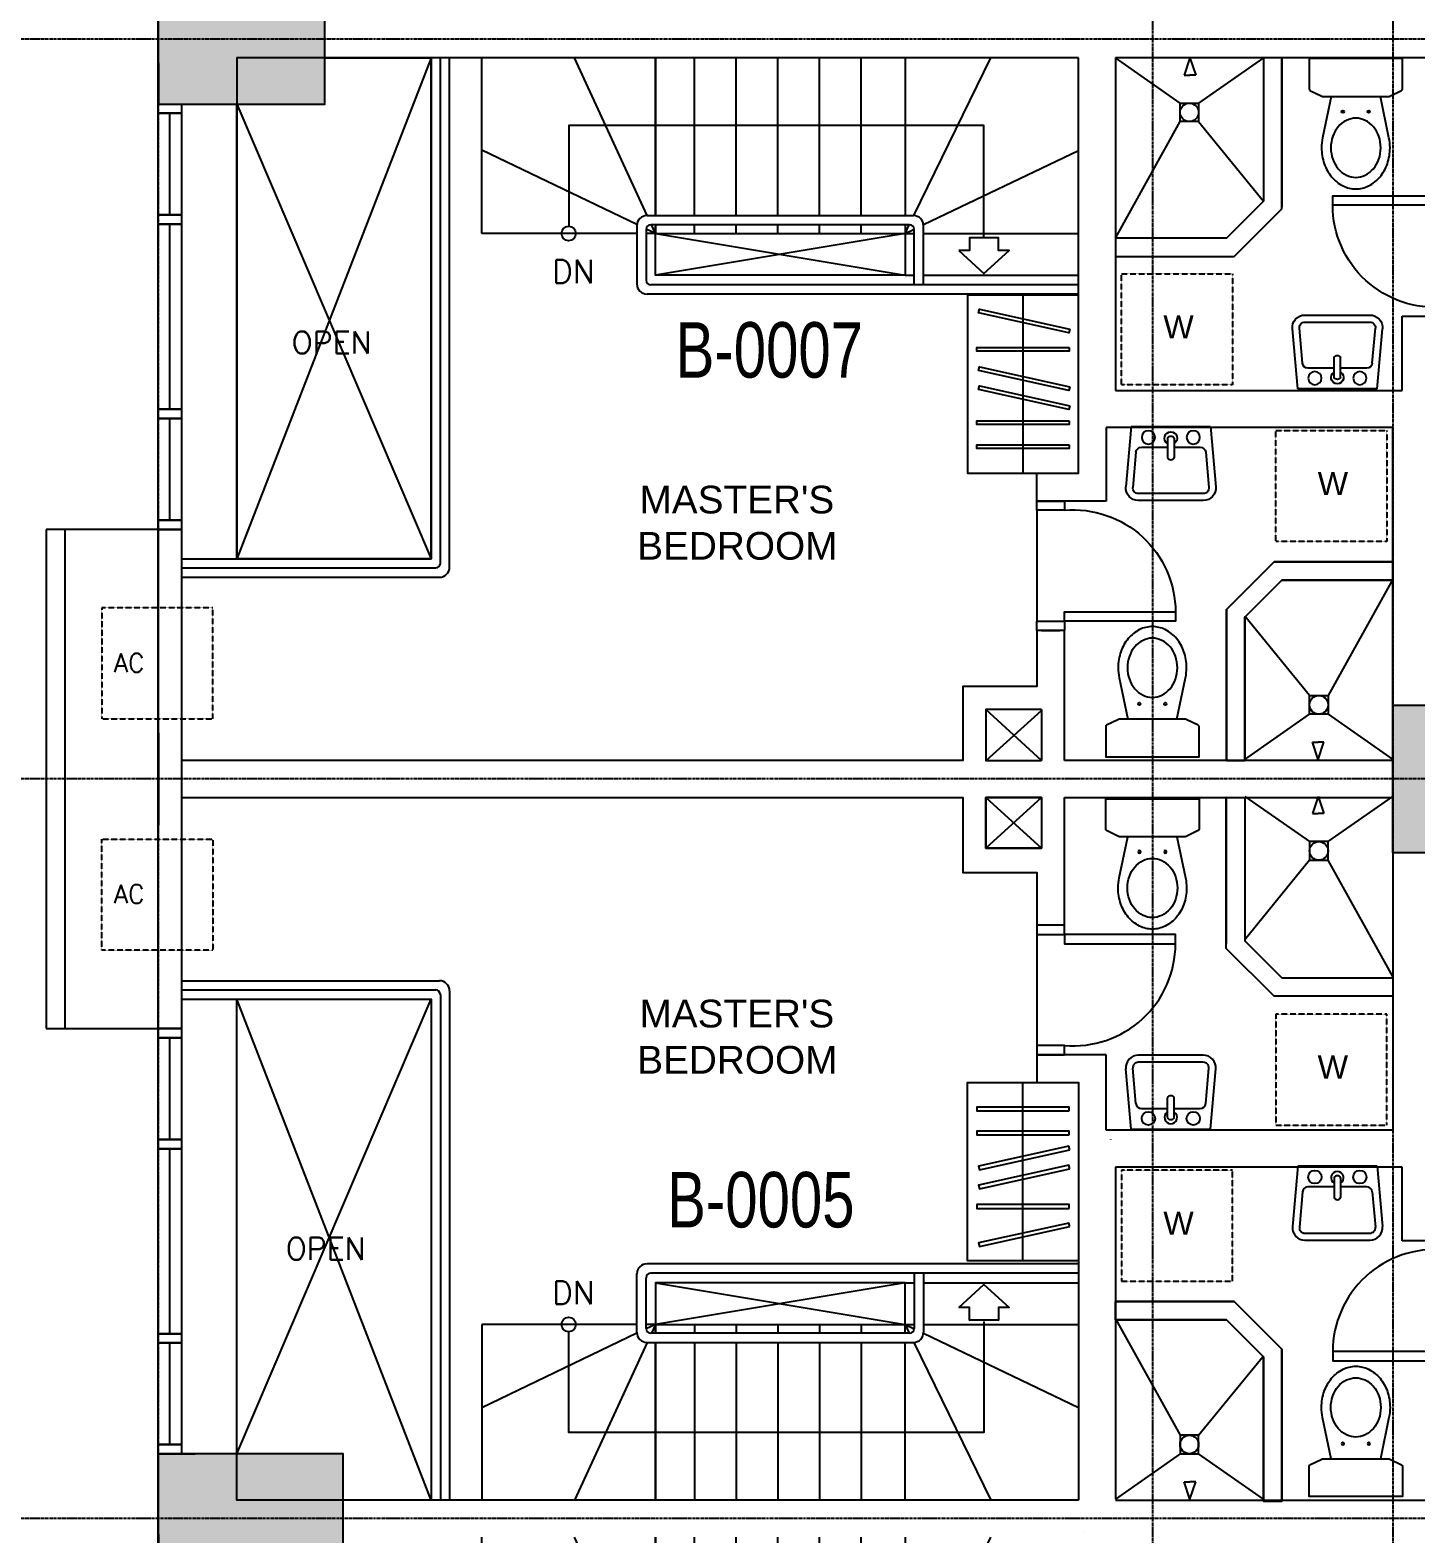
# Model space of a CAD drawing. Header units: inches. Extents: x -189245 to 740841, y -215444 to 469401.
# Drawn here: x -44410 to -36917, y -107064 to -98931 of the extents above; entities that cross this region are included whole.
import ezdxf

# ---------------------------------------------------------------- set-up
doc = ezdxf.new("R2010")
doc.units = ezdxf.units.IN
doc.header["$LTSCALE"] = 10
doc.header["$MEASUREMENT"] = 0
for name, pattern in [('GRID NORMAL$0$GRID BASEMENT$0$GRID GROUND$0$GRID$0$$0$PHANTOM', [2.5, 1.25, -0.25, 0.25, -0.25, 0.25, -0.25]), ('HIDDEN', [0.375, 0.25, -0.125]), ('HIDDEN2', [0.1875, 0.125, -0.0625])]:
    doc.linetypes.add(name, pattern=pattern)
for name, color, linetype in [('A-CMU PLASTER', 8, 'Continuous'), ('A-CMU WALL', 4, 'Continuous'), ('A-DOOR', 1, 'Continuous'), ('A-EQUIPMENT', 2, 'Continuous'), ('A-EQUIPTMENT', 1, 'Continuous'), ('A-FIXTURES', 2, 'Continuous'), ('A-GRID', 8, 'Continuous'), ('A-HATCH-RC', 252, 'Continuous'), ('A-RAILING', 2, 'Continuous'), ('A-STAIR', 1, 'Continuous'), ('A-TEXT', 3, 'Continuous'), ('A-UNIT NUMBER', 2, 'Continuous'), ('A-WINDOW', 2, 'Continuous'), ('CABINET', 1, 'Continuous'), ('COLUMN', 6, 'Continuous'), ('crom-type F Wall', 7, 'Continuous'), ('TEXT', 3, 'Continuous'), ('TSG- DIM BODY PLANS', 1, 'Continuous'), ('TSG- plaster', 4, 'Continuous'), ('TSG- ZOCALLO', 86, 'HIDDEN2'), ('TSG-DIM_WINDWS', 1, 'Continuous')]:
    doc.layers.add(name, color=color, linetype=linetype)
doc.layers.add('DEFPOINT', color=7, linetype='Continuous', plot=False)
doc.styles.add('ARIAL', font='ARIAL.TTF', dxfattribs={"width": 0.75})
doc.styles.add('PRSP_Simplex', font='simplex.shx')

# ---------------------------------------------------------------- blocks, each defined once
blk = doc.blocks.new('door600')
at = {"color": 2}
for points in [[(50, 150), (100, 150), (100, 750), (50, 750)], [(50, 150), (0, 150), (0, 0), (50, 0)], [(700, 150), (650, 150), (650, 0), (700, 0)]]:
    blk.add_lwpolyline(points, close=True, dxfattribs=at)
at = {"color": 1}
blk.add_arc((100, 197.9), 552.1, 355.02089, 90, dxfattribs=at)
blk = doc.blocks.new('A$C0F7673EA')
at = {"layer": 'A-RAILING'}
for p, q in [((-2387.5, 908), (-2387.5, 1223)), ((0, 1278), (-2332.5, 1278)), ((0, 1228), (-2312.5, 1228)), ((-887.4, 1228), (-887.4, 928)), ((-837.4, 1228), (-837.4, 908)), ((-2337.5, 928), (-2337.5, 1203)), ((-912.4, 903), (-2312.5, 903)), ((-2332.5, 853), (-892.4, 853)), ((-2332.5, -1053), (-892.4, -1053)), ((-2387.5, -1108), (-2387.5, -1423)), ((-2337.5, -1128), (-2337.5, -1403)), ((-912.4, -1103), (-2312.5, -1103)), ((-887.4, -1428), (-887.4, -1128)), ((-837.4, -1428), (-837.4, -1108)), ((0, -1428), (-2312.5, -1428)), ((0, -1478), (-2332.5, -1478))]:
    blk.add_line(p, q, dxfattribs=at)
for centre, radius, start, end in [((-2332.5, 1223), 55, 90, 180), ((-2312.5, 1203), 25, 90, 180), ((-2332.5, 908), 55, 180, 270), ((-2312.5, 928), 25, 180, 270), ((-912.4, 928), 25, 270, 0), ((-892.4, 908), 55, 270, 0), ((-2332.5, -1108), 55, 90, 180), ((-892.4, -1108), 55, 0, 90), ((-2312.5, -1128), 25, 90, 180), ((-912.4, -1128), 25, 0, 90), ((-2332.5, -1423), 55, 180, 270), ((-2312.5, -1403), 25, 180, 270)]:
    blk.add_arc(centre, radius, start, end, dxfattribs=at)
at = {"layer": 'A-STAIR'}
for p, q in [((-2387.5, 950), (-3225, 950)), ((-3225, 950), (-3225, 0)), ((-2287.5, 950), (-2337.5, 950)), ((-2287.5, 903), (-2287.5, 950)), ((-937.5, 950), (-887.5, 950)), ((-937.5, 903), (-937.5, 950)), ((-837.5, 950), (0, 950)), ((-2287.5, 1), (-2287.5, 853)), ((-937.5, 0), (-937.5, 853)), ((-3225, -1150), (-3225, -200)), ((-2287.5, -201), (-2287.5, -1053)), ((-937.5, -200), (-937.5, -1053)), ((-2287.5, -1103), (-2287.5, -1150)), ((-937.5, -1103), (-937.5, -1150)), ((-2387.5, -1150), (-3225, -1150)), ((-2287.5, -1150), (-2337.5, -1150)), ((-937.5, -1150), (-2287.5, -1375)), ((-2287.5, -1150), (-937.5, -1375)), ((-937.5, -1150), (-887.5, -1150)), ((-837.5, -1150), (0, -1150))]:
    blk.add_line(p, q, dxfattribs=at)
at = {"layer": 'A-STAIR', "elevation": 0}
for points in [[(-2287.5, 950), (-937.5, 950), (-937.5, 1175)], [(-510.9, 966.5), (-510.9, 366.1), (-2756.1, 366.1), (-2756.1, 911)], [(-2287.5, 950), (-2287.5, 903)], [(-2287.5, 853), (-2287.5, 1)], [(-2287.5, -1053), (-2287.5, -201)], [(-510.9, -1166.5), (-510.9, -566.1), (-2756.1, -566.1), (-2756.1, -1111)], [(-2287.5, -1150), (-2287.5, -1103)], [(-2287.5, -1150), (-937.5, -1150), (-937.5, -1375)]]:
    blk.add_lwpolyline(points, dxfattribs=at)
at = {"layer": 'A-STAIR'}
for points in [[(-2287.5, 1175), (-937.5, 950)], [(-937.5, 1175), (-2287.5, 950)], [(-937.5, 1175), (-887.5, 1175)], [(-837.5, 1175), (0, 1175)], [(-2387.2, 902.1), (-3225, 500)], [(-2287.5, 950), (-2337.4, 926)], [(-2287.5, 950), (-2309.2, 903)], [(-2287.5, 903), (-2287.5, 950)], [(-2075, 950), (-2075, 903)], [(-1850, 950), (-1850, 903)], [(-1625, 950), (-1625, 903)], [(-1400, 950), (-1400, 903)], [(-1175, 950), (-1175, 903)], [(-937.5, 950), (-887.6, 926.1)], [(-937.5, 950), (-914.6, 903)], [(-837.8, 902.3), (0, 501.5)], [(-2332.2, 853), (-2725, 0.5)], [(-2287.5, 1), (-2287.5, 853)], [(-2075, 853), (-2075, 0)], [(-1850, 853), (-1850, 0)], [(-1625, 853), (-1625, 0)], [(-1400, 853), (-1400, 0)], [(-1175, 853), (-1175, 0)], [(-890.2, 853), (-474.3, 0)], [(-2332.2, -1053), (-2725, -200.5)], [(-2287.5, -201), (-2287.5, -1053)], [(-2075, -1053), (-2075, -200)], [(-1850, -1053), (-1850, -200)], [(-1625, -1053), (-1625, -200)], [(-1400, -1053), (-1400, -200)], [(-1175, -1053), (-1175, -200)], [(-890.2, -1053), (-474.3, -200)], [(-2387.2, -1102.1), (-3225, -700)], [(-837.8, -1102.3), (0, -701.5)], [(-2287.5, -1150), (-2337.4, -1126)], [(-2287.5, -1150), (-2309.2, -1103)], [(-2287.5, -1103), (-2287.5, -1150)], [(-2075, -1150), (-2075, -1103)], [(-1850, -1150), (-1850, -1103)], [(-1625, -1150), (-1625, -1103)], [(-1400, -1150), (-1400, -1103)], [(-1175, -1150), (-1175, -1103)], [(-937.5, -1150), (-914.6, -1103)], [(-937.5, -1150), (-887.6, -1126.1)], [(-937.5, -1375), (-887.5, -1375)], [(-837.5, -1375), (0, -1375)]]:
    blk.add_lwpolyline(points, dxfattribs=at)
at = {"layer": 'A-STAIR', "color": 2, "elevation": 0}
for points in [[(-647.4, 1041.6), (-510.9, 1165.9), (-374.4, 1041.6), (-432.9, 1041.6), (-432.9, 972.8), (-588.9, 972.8), (-588.9, 1041.6)], [(-647.4, -1241.6), (-510.9, -1365.9), (-374.4, -1241.6), (-432.9, -1241.6), (-432.9, -1172.8), (-588.9, -1172.8), (-588.9, -1241.6)]]:
    blk.add_lwpolyline(points, close=True, dxfattribs=at)
at = {"layer": 'A-STAIR'}
blk.add_lwpolyline([(-2287.5, -1150), (-937.5, -1150), (-937.5, -1375), (-2287.5, -1375)], close=True, dxfattribs=at)
at = {"layer": 'A-STAIR', "color": 2}
for centre in [(-2756.2, 950), (-2756.2, -1150)]:
    blk.add_circle(centre, 39, dxfattribs=at)
at = {"layer": 'TSG- DIM BODY PLANS', "color": 1}
blk.add_lwpolyline([(-2287.5, 950), (-937.5, 950), (-937.5, 1175), (-2287.5, 1175)], close=True, dxfattribs=at)
at = {"layer": 'A-TEXT', "style": 'PRSP_Simplex'}
for p in [(-2845.8, 1058.9), (-2845.8, -1418.1)]:
    blk.add_text('DN', height=125, dxfattribs=at).set_placement(p)
blk = doc.blocks.new('SHOWERHD')
at = {"layer": 'A-FIXTURES', "color": 2}
for p, q in [((-31, 93), (0, 93)), ((0, 0), (-31, 93)), ((0, 0), (31, 93)), ((31, 93), (0, 93))]:
    blk.add_line(p, q, dxfattribs=at)
blk = doc.blocks.new('EFLSHR-P')
at = {"layer": 'A-FIXTURES'}
for points in [[(185.5, -247.9), (216.4, -183.6, 0.142156), (218, -178.3), (218, 178.3, 0.142156), (216.4, 183.6), (185.5, 247.9, 0.256929), (177.1, 252.5), (13, 252.5), (13, -252.5), (177.1, -252.5)], [(218, -133.1), (441.2, -179.4, 0.05118), (495.4, -185, 0.083091), (582.4, -170.5, 0.090724), (652.8, -130.8, 0.104124), (701.8, -69, 0.11609), (718, 0, 0.11609), (701.8, 69, 0.104124), (652.8, 130.8, 0.090724), (582.4, 170.5, 0.083091), (495.4, 185, 0.05118), (441.2, 179.4), (218, 133.1)]]:
    blk.add_lwpolyline(points, format="xyb", dxfattribs=at)
blk.add_lwpolyline([(495.4, 135, 0.084254), (433, 124.4, 0.091411), (382.3, 95.5, 0.103766), (347.2, 50.5, 0.114587), (335.4, 0, 0.114587), (347.2, -50.5, 0.103766), (382.3, -95.5, 0.091411), (433, -124.4, 0.084254), (495.4, -135, 0.084254), (557.8, -124.4, 0.091411), (608.6, -95.5, 0.103766), (643.7, -50.5, 0.114587), (655.4, 0, 0.114587), (643.7, 50.5, 0.103766), (608.6, 95.5, 0.091411), (557.8, 124.4, 0.084254)], format="xyb", close=True, dxfattribs=at)
for centre in [(300, 70), (300, -70)]:
    blk.add_circle(centre, 6.77, dxfattribs=at)
blk.add_arc((177.1, -242.5), 10, 270, 327.63708, dxfattribs=at)
blk = doc.blocks.new('LAV')
for p, q in [((-214.4, 0), (-243.4, -326)), ((214.4, 0), (-214.4, 0)), ((214.4, 0), (243.4, -326)), ((-17.7, -62.8), (-17.7, -170.1)), ((17.7, -62.8), (17.7, -170.1)), ((-188.6, -139.4), (-205.6, -329.3)), ((-17.7, -112.1), (-158.8, -112.1)), ((158.8, -112.1), (17.7, -112.1)), ((188.6, -139.4), (205.6, -329.3)), ((-175.7, -362), (175.7, -362)), ((-175.7, -400), (175.7, -400))]:
    blk.add_line(p, q)
for centre in [(-121.5, -58.5), (121.5, -58.5)]:
    blk.add_circle(centre, 36)
for centre, radius, start, end in [((0, -62.8), 34.1, 301.27569, 238.72431), ((0, -71.4), 19.7, 25.79142, 154.20858), ((-158.8, -142.1), 30, 90, 174.90884), ((158.8, -142.1), 30, 5.09116, 90), ((0, -161.5), 19.7, 205.79142, 334.20858), ((-175.7, -332), 68, 174.90884, 270), ((-175.7, -332), 30, 174.90884, 270), ((175.7, -332), 68, 270, 5.09116), ((175.7, -332), 30, 270, 5.09116)]:
    blk.add_arc(centre, radius, start, end)
blk = doc.blocks.new('A$C588E7C43')
at = {"layer": 'CABINET', "color": 2, "linetype": 'HIDDEN', "ltscale": 500}
blk.add_line((-300, -964.3), (-300, 0), dxfattribs=at)
at = {"layer": 'CABINET', "color": 1, "linetype": 'Continuous'}
blk.add_lwpolyline([(0, -964.3), (-600, -964.3), (-600, 0), (0, 0)], close=True, dxfattribs=at)
at = {"layer": 'CABINET', "color": 2}
for points in [[(-50, -153.5), (-50, -133.5), (-550, -133.5), (-550, -153.5)], [(-50, -283.1), (-50, -263.1), (-550, -263.1), (-550, -283.1)], [(-46.9, -365.2), (-51.2, -345.6), (-539.5, -453.5), (-535.2, -473)], [(-46.9, -467.4), (-51.2, -447.9), (-539.5, -555.7), (-535.2, -575.3)], [(-50, -681), (-50, -661), (-550, -661), (-550, -681)], [(-46.9, -779.9), (-51.2, -760.4), (-539.5, -868.2), (-535.2, -887.8)]]:
    blk.add_lwpolyline(points, close=True, dxfattribs=at)

msp = doc.modelspace()

# ---------------------------------------------------------------- hatches: boundary and pattern name
at = {"layer": 'COLUMN'}
h = msp.add_hatch(color=253, dxfattribs=at)
h.paths.add_polyline_path([(-43716.96423, -115430.85693), (-43716.96423, -116530.85693), (-43016.96423, -116530.85693), (-43016.96423, -115430.85693)])
h.paths.add_polyline_path([(-37042.0004, -128580.85704), (-35942.00081, -128580.85693), (-35942.00053, -129380.85693), (-37042.0004, -129380.85704)])
h.paths.add_polyline_path([(-43717.0004, -124630.85693), (-42717.0004, -124630.85693), (-42717.0004, -125330.85693), (-43717.0004, -125330.85693)])
h.paths.add_polyline_path([(-43717.0004, -107330.85693), (-42717.0004, -107330.85693), (-42717.0004, -106630.85693), (-43717.0004, -106630.85693)])
h.paths.add_polyline_path([(-43717.0004, -99330.85985), (-42817.0004, -99330.85985), (-42817.0004, -98630.85985), (-43717.0004, -98630.85985)])
h.paths.add_polyline_path([(-43717.0004, -95230.85693), (-42917.0004, -95230.85693), (-42917.0004, -94530.85693), (-43717.0004, -94530.85693)])
h.paths.add_polyline_path([(-22292.0004, -117730.85693), (-21592.0004, -117730.85693), (-21592.0004, -116730.85693), (-22292.0004, -116730.85693)])
h.paths.add_polyline_path([(-10292.0004, -117730.85693), (-9592.0004, -117730.85693), (-9592.0004, -116730.85693), (-10292.0004, -116730.85693)])
h.paths.add_polyline_path([(-13291.64226, -110230.85693), (-12591.64226, -110230.85693), (-12591.64226, -109230.85693), (-13291.64226, -109230.85693)])
h.paths.add_polyline_path([(-16292.0004, -117730.85693), (-15592.0004, -117730.85693), (-15592.0004, -116730.85693), (-16292.0004, -116730.85693)])
h.paths.add_polyline_path([(-37042.0004, -102580.85693), (-35942.00081, -102580.85683), (-35942.00053, -103380.85683), (-37042.0004, -103380.85693)])
h.paths.add_polyline_path([(-32667.0004, -103330.85693), (-31867.0004, -103330.85693), (-31867.0004, -102630.85693), (-32667.0004, -102630.85693)])
h.paths.add_polyline_path([(-32667.0004, -129330.85693), (-31867.0004, -129330.85693), (-31867.0004, -128630.85693), (-32667.0004, -128630.85693)])
h.paths.add_polyline_path([(-19292.0004, -110230.85693), (-18592.0004, -110230.85693), (-18592.0004, -109230.85693), (-19292.0004, -109230.85693)])
h.paths.add_polyline_path([(-25292.0004, -110230.85693), (-24592.0004, -110230.85693), (-24592.0004, -109230.85693), (-25292.0004, -109230.85693)])
h.paths.add_polyline_path([(-28292.00041, -117730.85693), (-27592.00041, -117730.85693), (-27592.00041, -116730.85693), (-28292.00041, -116730.85693)])
h.paths.add_polyline_path([(-10292.0004, -122730.85693), (-9592.0004, -122730.85693), (-9592.0004, -121730.85693), (-10292.0004, -121730.85693)])
h.paths.add_polyline_path([(-16292.0004, -122730.85693), (-15592.0004, -122730.85693), (-15592.0004, -121730.85693), (-16292.0004, -121730.85693)])
h.paths.add_polyline_path([(-22292.0004, -122730.85693), (-21592.0004, -122730.85693), (-21592.0004, -121730.85693), (-22292.0004, -121730.85693)])
h.paths.add_polyline_path([(-28292.00041, -122730.85693), (-27592.00041, -122730.85693), (-27592.00041, -121730.85693), (-28292.00041, -121730.85693)])
h.paths.add_polyline_path([(-32667.0004, -109930.85693), (-31867.0004, -109930.85693), (-31867.0004, -109230.85693), (-32667.0004, -109230.85693)])
h.paths.add_polyline_path([(-43717.0004, -132626.32537), (-42817.0004, -132626.32537), (-42817.0004, -133326.32537), (-43717.0004, -133326.32537)])
h.paths.add_polyline_path([(-43717.0004, -136730.85693), (-42917.0004, -136730.85693), (-42917.0004, -137430.85693), (-43717.0004, -137430.85693)])
h.paths.add_polyline_path([(-32667.0004, -122030.85693), (-32667.0004, -122730.85693), (-31867.0004, -122730.85693), (-31867.0004, -122030.85693)])
edge = h.paths.add_edge_path()
edge.add_line((-32666.24158, -109880.85693), (-32667.0004, -109230.85693))
edge.add_line((-32667.0004, -109230.85693), (-31867.0004, -109230.85693))

# ---------------------------------------------------------------- linework, layer by layer
at = {"layer": 'A-CMU PLASTER'}
msp.add_line((-38567.0004, -104931.93905), (-38567.0004, -104930.88717), dxfattribs=at)
at = {"layer": 'A-CMU WALL'}
for p, q in [((-43717.0004, -99080.85693), (-43716.85851, -98630.85401)), ((-43717.0004, -98880.85693), (-43716.85851, -99330.85985)), ((-37642.0004, -99080.85589), (-37642.0004, -99080.85589)), ((-43717.0004, -99330.85985), (-43517.0004, -99330.85985)), ((-43717.0004, -99330.85985), (-43517.0004, -99330.85985)), ((-38542.0004, -100046.88939), (-38542.0004, -100046.88939)), ((-38742.0004, -100930.88953), (-38742.0004, -100930.88953)), ((-37042.0004, -102871.88939), (-37042.0004, -101077.88939)), ((-43717.0004, -101630.85985), (-43717.0004, -103080.85693)), ((-43591.74083, -101630.85985), (-43591.74083, -102880.85693)), ((-43591.74083, -101630.85985), (-43591.74083, -102880.85693)), ((-37042.0004, -101899.88835), (-37042.0004, -101899.88835)), ((-37042.0004, -102049.88835), (-37042.0004, -102049.88835)), ((-38092.0004, -102874.88835), (-38092.0004, -102874.88835)), ((-37942.0004, -102874.88835), (-37942.0004, -102874.88835)), ((-43717.0004, -104330.85401), (-43717.0004, -102880.85693)), ((-38092.0004, -103074.88835), (-38092.0004, -103074.88835)), ((-37942.0004, -103074.88835), (-37942.0004, -103074.88835)), ((-37042.0004, -103899.88835), (-37042.0004, -103899.88835)), ((-37042.0004, -104049.88835), (-37042.0004, -104049.88835)), ((-38541.99862, -105899.88708), (-38541.99862, -105899.88708)), ((-38542.0004, -106049.88717), (-38542.0004, -106049.88717)), ((-43717.0004, -107080.85693), (-43716.85851, -106630.85401)), ((-43717.0004, -106630.85401), (-43517.0004, -106630.85401)), ((-43717.0004, -106630.85401), (-43517.0004, -106630.85401)), ((-43717.0004, -106880.85693), (-43716.85851, -107330.85985)), ((-37642.00041, -106880.88775), (-37642.00041, -106880.88775)), ((-37492.0004, -106874.88717), (-37492.0004, -106874.88717))]:
    msp.add_line(p, q, dxfattribs=at)
at = {"layer": 'A-CMU WALL', "color": 1}
for p, q in [((-42242.0004, -99080.85686), (-43292.0004, -101789.80914)), ((-43292.0004, -99330.85686), (-42242.0004, -101789.80914)), ((-38941.99614, -102880.85693), (-39241.78434, -102605.85693)), ((-39241.29758, -102880.39024), (-38941.96562, -102610.61317)), ((-38941.81966, -103080.85693), (-39241.81966, -103355.84024)), ((-39241.81966, -103080.85693), (-38942.0004, -103355.84024)), ((-43292.0004, -106630.85693), (-42242.0004, -104171.90465)), ((-42242.0004, -106880.85693), (-43292.0004, -104171.90465))]:
    msp.add_line(p, q, dxfattribs=at)
at = {"layer": 'A-CMU WALL', "ltscale": 100}
msp.add_line((-43716.7579, -102730.85693), (-43716.7579, -103230.85693), dxfattribs=at)
at = {"layer": 'A-CMU WALL', "color": 3}
for p, q in [((-43716.7579, -102905.85693), (-43716.93864, -102905.85693)), ((-43716.7579, -103055.85693), (-43716.93864, -103055.85693))]:
    msp.add_line(p, q, dxfattribs=at)
at = {"layer": 'A-CMU WALL', "color": 1}
for points in [[(-43292.0004, -101789.80914), (-42242.0004, -101789.80914), (-42242.0004, -99080.85686), (-43292.0004, -99080.85686)], [(-43292.0004, -104171.90465), (-42242.0004, -104171.90465), (-42242.0004, -106880.85693), (-43292.0004, -106880.85693)]]:
    msp.add_lwpolyline(points, close=True, dxfattribs=at)
at = {"layer": 'A-CMU WALL'}
msp.add_lwpolyline([(-43717.04303, -101630.85991), (-43592.04303, -101630.85991), (-43592.04303, -104330.85406), (-43717.04303, -104330.85406)], close=True, dxfattribs=at)
for points in [[(-38941.78487, -102605.85693), (-39241.78434, -102605.85693), (-39241.8154, -102880.39024), (-38941.81493, -102880.39024)], [(-38941.81966, -103080.85693), (-39241.81966, -103080.85693), (-39241.81966, -103355.84024), (-38941.8196, -103355.84024)]]:
    msp.add_lwpolyline(points, dxfattribs=at)
at = {"layer": 'A-DOOR'}
for p, q in [((-38967.0004, -101527.87441), (-38967.0004, -102127.87441)), ((-38967.0004, -103821.90229), (-38967.0004, -104421.90229))]:
    msp.add_line(p, q, dxfattribs=at)
at = {"layer": 'A-EQUIPMENT', "ltscale": 100}
msp.add_lwpolyline([(-43722.9138, -101630.8598), (-44222.9138, -101630.8598), (-44222.9138, -104330.85395), (-43722.91381, -104330.85395)], dxfattribs=at)
at = {"layer": 'A-EQUIPTMENT', "linetype": 'HIDDEN'}
msp.add_lwpolyline([(-44222.9138, -101630.8598), (-44322.9138, -101630.8598), (-44322.9138, -104330.85395), (-44222.9138, -104330.85395)], dxfattribs=at)
at = {"layer": 'A-EQUIPTMENT', "color": 1, "linetype": 'HIDDEN2'}
for points in [[(-44022.9138, -102655.85687), (-43422.9138, -102655.85687), (-43422.9138, -102055.85687), (-44022.9138, -102055.85687)], [(-44022.9138, -103305.85687), (-43422.9138, -103305.85687), (-43422.9138, -103905.85687), (-44022.9138, -103905.85687)]]:
    msp.add_lwpolyline(points, close=True, dxfattribs=at)
at = {"layer": 'A-FIXTURES', "color": 1}
for p, q in [((-38192.0004, -99325.85693), (-38542.0004, -99080.85693)), ((-37742.0004, -99080.85693), (-38092.0004, -99325.85693)), ((-38542.0004, -100055.85693), (-38192.0004, -99425.85693)), ((-38092.0004, -99425.85693), (-37742.0004, -99855.85693)), ((-37042.00038, -101899.88831), (-37392.00038, -102529.88831)), ((-37492.00038, -102529.88831), (-37842.00038, -102099.88831)), ((-37842.00038, -102874.88831), (-37492.00038, -102629.88831)), ((-37392.00038, -102629.88831), (-37042.00038, -102874.88831)), ((-37842.00038, -103074.88831), (-37492.00038, -103319.88831)), ((-37392.00038, -103319.88831), (-37042.00038, -103074.88831)), ((-37492.00038, -103419.88831), (-37842.00038, -103849.88831)), ((-37042.00038, -104049.88831), (-37392.00038, -103419.88831)), ((-38542.00038, -105899.88713), (-38192.00038, -106529.88713)), ((-38092.00038, -106529.88713), (-37742.00038, -106099.88713)), ((-38192.00038, -106629.88713), (-38542.00038, -106874.88713)), ((-37742.00038, -106874.88713), (-38092.00038, -106629.88713))]:
    msp.add_line(p, q, dxfattribs=at)
at = {"layer": 'A-FIXTURES', "color": 2}
for points in [[(-38192.0004, -99425.85693), (-38192.0004, -99325.85693), (-38092.0004, -99325.85693), (-38092.0004, -99425.85693)], [(-37392.00038, -102529.88831), (-37392.00038, -102629.88831), (-37492.00038, -102629.88831), (-37492.00038, -102529.88831)], [(-37392.00038, -103419.88831), (-37392.00038, -103319.88831), (-37492.00038, -103319.88831), (-37492.00038, -103419.88831)], [(-38192.00038, -106529.88713), (-38192.00038, -106629.88713), (-38092.00038, -106629.88713), (-38092.00038, -106529.88713)]]:
    msp.add_lwpolyline(points, close=True, dxfattribs=at)
for centre in [(-38142.0004, -99375.85693), (-37442.00038, -102579.88831), (-37442.00038, -103369.88831), (-38142.00038, -106579.88713)]:
    msp.add_circle(centre, 50, dxfattribs=at)
at = {"layer": 'A-GRID', "linetype": 'GRID NORMAL$0$GRID BASEMENT$0$GRID GROUND$0$GRID$0$$0$PHANTOM'}
for p, q in [((-43717.0004, -82882.74088), (-43717.0004, -143550.89361)), ((-38342.0004, -82882.74088), (-38342.0004, -143550.89361)), ((-37042.0004, -82882.74088), (-37042.0004, -143550.89361)), ((8258.22275, -98980.8569), (-53786.76847, -98980.8569)), ((8258.22275, -102980.8569), (-53786.76847, -102980.8569)), ((8258.22275, -106980.8569), (-53786.76847, -106980.8569)), ((8258.22275, -106980.8569), (-53786.76847, -106980.8569))]:
    msp.add_line(p, q, dxfattribs=at)
at = {"layer": 'A-HATCH-RC', "color": 4, "lineweight": 0, "ltscale": 500}
for p, q in [((-43717.0004, -102880.85693), (-43717.0004, -101630.85985)), ((-43717.0004, -103080.85693), (-43717.0004, -104330.85401))]:
    msp.add_line(p, q, dxfattribs=at)
at = {"layer": 'A-RAILING', "color": 1}
for p, q in [((-42242.0004, -101789.80914), (-42242.0004, -99080.85686)), ((-43591.91109, -101789.80914), (-42242.0004, -101789.80914)), ((-43591.91109, -104171.90465), (-42242.0004, -104171.90465)), ((-42242.0004, -104171.90465), (-42242.0004, -106880.85693))]:
    msp.add_line(p, q, dxfattribs=at)
at = {"layer": 'A-RAILING'}
for p, q in [((-42192.0004, -101814.80914), (-42192.0004, -99080.85686)), ((-42142.0004, -101834.80914), (-42142.0004, -99080.85686)), ((-41074.49922, -99933.83079), (-39634.41157, -99933.83079)), ((-41129.49922, -99988.83079), (-41129.49922, -100303.83079)), ((-41079.49922, -100008.83079), (-41079.49922, -100283.83079)), ((-39654.41157, -99983.83079), (-41054.49922, -99983.83079)), ((-39629.41157, -100308.83079), (-39629.41157, -100008.83079)), ((-39579.41157, -100308.83079), (-39579.41157, -99988.83079)), ((-38742.0004, -100308.83079), (-41054.49922, -100308.83079)), ((-38742.0004, -100358.83079), (-41074.49922, -100358.83079)), ((-43591.91109, -101839.80914), (-42217.0004, -101839.80914)), ((-43591.91109, -101889.80914), (-42197.0004, -101889.80914)), ((-43591.91109, -104071.90465), (-42197.0004, -104071.90465)), ((-43591.91109, -104121.90465), (-42217.0004, -104121.90465)), ((-42192.0004, -104146.90465), (-42192.0004, -106880.85693)), ((-42142.0004, -104126.90465), (-42142.0004, -106880.85693))]:
    msp.add_line(p, q, dxfattribs=at)
for centre, radius, start, end in [((-41074.49922, -99988.83079), 55, 90, 180), ((-39634.41157, -99988.83079), 55, 0, 90), ((-41054.49922, -100008.83079), 25, 90, 180), ((-39654.41157, -100008.83079), 25, 0, 90), ((-41074.49922, -100303.83079), 55, 180, 270), ((-41054.49922, -100283.83079), 25, 180, 270), ((-42217.0004, -101814.80914), 25, 270, 0), ((-42197.0004, -101834.80914), 55, 270, 0), ((-42197.0004, -104126.90465), 55, 0, 90), ((-42217.0004, -104146.90465), 25, 0, 90)]:
    msp.add_arc(centre, radius, start, end, dxfattribs=at)
at = {"layer": 'A-STAIR'}
for p, q in [((-41966.99922, -100030.85693), (-41966.99922, -99080.85852)), ((-41029.49922, -99081.86308), (-41029.49922, -99933.83079)), ((-39679.49981, -99080.85693), (-39679.49981, -99933.83079)), ((-41129.49922, -100030.85693), (-41966.99922, -100030.85693)), ((-41029.49922, -100030.85693), (-41079.49922, -100030.85693)), ((-41029.49922, -99983.83079), (-41029.49922, -100030.85693)), ((-39679.49981, -100030.85693), (-41029.49922, -100255.85693)), ((-41029.49922, -100030.85693), (-39679.49981, -100255.85693)), ((-39679.49981, -99983.83079), (-39679.49981, -100030.85693)), ((-39679.49981, -100030.85693), (-39629.49981, -100030.85693)), ((-39579.49981, -100030.85693), (-38742.00009, -100030.85693))]:
    msp.add_line(p, q, dxfattribs=at)
for points in [[(-41074.20634, -99933.83079), (-41466.99922, -99081.3675)], [(-41029.49922, -99081.86308), (-41029.49922, -99933.83079)], [(-40817, -99933.83079), (-40817, -99080.85693)], [(-40592, -99933.83079), (-40592, -99080.85693)], [(-40367, -99933.83079), (-40367, -99080.85693)], [(-40142, -99933.83079), (-40142, -99080.85693)], [(-39917, -99933.83079), (-39917, -99080.85693)], [(-39632.21229, -99933.87838), (-39216.27219, -99080.85693)], [(-41129.18986, -99983.00551), (-41966.99922, -99580.85772)], [(-39579.79329, -99983.15657), (-38741.99981, -99582.34979)], [(-41029.49922, -100030.85693), (-41079.42401, -100006.89307)], [(-41029.49922, -100030.85693), (-41051.16764, -99983.83079)], [(-41029.49922, -99983.83079), (-41029.49922, -100030.85693)], [(-40817, -100030.85693), (-40817, -99983.83079)], [(-40592, -100030.85693), (-40592, -99983.83079)], [(-40367, -100030.85693), (-40367, -99983.83079)], [(-40142, -100030.85693), (-40142, -99983.83079)], [(-39917, -100030.85693), (-39917, -99983.83079)], [(-39679.49981, -100030.85693), (-39656.56949, -99983.83079)], [(-39679.49981, -100030.85693), (-39629.56918, -100006.96974)], [(-39679.49981, -100255.85693), (-39629.49981, -100255.85693)], [(-39579.49981, -100255.85693), (-38742.00009, -100255.85693)]]:
    msp.add_lwpolyline(points, dxfattribs=at)
at = {"layer": 'A-STAIR', "elevation": 0}
for points in [[(-41029.49922, -99933.83079), (-41029.49922, -99081.86308)], [(-39252.87533, -100047.33537), (-39252.87533, -99446.96556), (-41498.14388, -99446.96556), (-41498.14388, -99991.82648)], [(-41029.49922, -100030.85693), (-41029.49922, -99983.83079)], [(-41029.49922, -100030.85693), (-39679.49981, -100030.85693), (-39679.49981, -100255.85693)]]:
    msp.add_lwpolyline(points, dxfattribs=at)
at = {"layer": 'A-STAIR'}
msp.add_lwpolyline([(-41029.49922, -100030.85693), (-39679.49981, -100030.85693), (-39679.49981, -100255.85693), (-41029.49922, -100255.85693)], close=True, dxfattribs=at)
at = {"layer": 'A-STAIR', "color": 2, "elevation": 0}
msp.add_lwpolyline([(-39389.37533, -100122.42856), (-39252.87533, -100246.7333), (-39116.37533, -100122.42856), (-39174.87533, -100122.42856), (-39174.87533, -100053.60844), (-39330.87533, -100053.60844), (-39330.87533, -100122.42856)], close=True, dxfattribs=at)
at = {"layer": 'A-STAIR', "color": 2}
msp.add_circle((-41498.24922, -100030.85693), 39.03059, dxfattribs=at)
at = {"layer": 'A-WINDOW', "color": 2, "linetype": 'Continuous'}
for p, q in [((-43654.54303, -99930.85991), (-43654.54303, -99380.85991)), ((-43654.54303, -100980.85991), (-43654.54303, -99980.85991)), ((-43654.54303, -101580.85991), (-43654.54303, -101030.85991)), ((-43654.54303, -104930.85406), (-43654.54303, -104380.85406)), ((-43654.54303, -105980.85406), (-43654.54303, -104980.85406)), ((-43654.54303, -106580.85406), (-43654.54303, -106030.85406))]:
    msp.add_line(p, q, dxfattribs=at)
at = {"layer": 'A-WINDOW', "linetype": 'Continuous'}
for points in [[(-43717.04303, -99330.85991), (-43592.04303, -99330.85991), (-43592.04303, -99380.85991), (-43717.04303, -99380.85991)], [(-43717.04303, -99930.85991), (-43592.04303, -99930.85991), (-43592.04303, -99980.85991), (-43717.04303, -99980.85991)], [(-43717.04303, -100980.85991), (-43592.04303, -100980.85991), (-43592.04303, -101030.85991), (-43717.04303, -101030.85991)], [(-43717.04303, -101580.85991), (-43592.04303, -101580.85991), (-43592.04303, -101630.85991), (-43717.04303, -101630.85991)], [(-43717.04303, -104330.85406), (-43592.04303, -104330.85406), (-43592.04303, -104380.85406), (-43717.04303, -104380.85406)], [(-43717.04303, -104930.85406), (-43592.04303, -104930.85406), (-43592.04303, -104980.85406), (-43717.04303, -104980.85406)], [(-43717.04303, -105980.85406), (-43592.04303, -105980.85406), (-43592.04303, -106030.85406), (-43717.04303, -106030.85406)]]:
    msp.add_lwpolyline(points, close=True, dxfattribs=at)
at = {"layer": 'A-WINDOW', "color": 1, "linetype": 'Continuous'}
for points in [[(-43717.04303, -99380.85991), (-43592.04303, -99380.85991), (-43592.04303, -99930.85991), (-43717.04303, -99930.85991)], [(-43717.04303, -99980.85991), (-43592.04303, -99980.85991), (-43592.04303, -100980.85991), (-43717.04303, -100980.85991)], [(-43717.04303, -101030.85991), (-43592.04303, -101030.85991), (-43592.04303, -101580.85991), (-43717.04303, -101580.85991)], [(-43717.04303, -104380.85406), (-43592.04303, -104380.85406), (-43592.04303, -104930.85406), (-43717.04303, -104930.85406)], [(-43717.04303, -104980.85406), (-43592.04303, -104980.85406), (-43592.04303, -105980.85406), (-43717.04303, -105980.85406)], [(-43717.04303, -106030.85406), (-43592.04303, -106030.85406), (-43592.04303, -106580.85406), (-43717.04303, -106580.85406)]]:
    msp.add_lwpolyline(points, close=True, dxfattribs=at)
at = {"layer": 'A-WINDOW', "linetype": 'HIDDEN2'}
for points in [[(-37909.26523, -100249.7289), (-37909.26523, -100849.7289), (-38509.26523, -100849.7289), (-38509.26523, -100249.7289)], [(-37674.73554, -101697.04877), (-37674.73554, -101097.04877), (-37074.73554, -101097.04877), (-37074.73554, -101697.04877)], [(-37674.73554, -104252.72786), (-37674.73554, -104852.72786), (-37074.73554, -104852.72786), (-37074.73554, -104252.72786)], [(-37909.26523, -105697.04759), (-37909.26523, -105097.04759), (-38509.26523, -105097.04759), (-38509.26523, -105697.04759)]]:
    msp.add_lwpolyline(points, close=True, dxfattribs=at)
at = {"layer": 'A-WINDOW', "color": 2, "linetype": 'Continuous'}
msp.add_lwpolyline([(-43717.04303, -106580.85406), (-43592.04303, -106580.85406), (-43592.04303, -106630.85699), (-43717.04303, -106630.85699)], close=True, dxfattribs=at)
at = {"layer": 'COLUMN', "linetype": 'Continuous'}
for points in [[(-43717.0004, -99330.85985), (-42817.0004, -99330.85985), (-42817.0004, -98630.85985), (-43717.0004, -98630.85985)], [(-37042.0004, -102580.85693), (-35942.00081, -102580.85683), (-35942.00053, -103380.85683), (-37042.0004, -103380.85693)], [(-43717.0004, -107330.85693), (-42717.0004, -107330.85693), (-42717.0004, -106630.85693), (-43717.0004, -106630.85693)]]:
    msp.add_lwpolyline(points, close=True, dxfattribs=at)
at = {"layer": 'crom-type F Wall', "linetype": 'Continuous'}
for p, q in [((-38942.0004, -102177.87441), (-38842.0004, -102177.87441)), ((-38717.0004, -107049.88717), (-38717.0004, -107049.88717))]:
    msp.add_line(p, q, dxfattribs=at)
at = {"layer": 'DEFPOINT'}
msp.add_lwpolyline([(3757.9996, -109230.8569), (3757.9996, -122730.85693), (-31872.9138, -122730.85687), (-31867.00037, -140130.8569), (-38342.0004, -140131.32457), (-38341.9926, -142444.32359), (-43717.0004, -142443.39024), (-43717.0004, -89518.32359), (-38342.0004, -89518.32359), (-38342.0004, -91830.8569), (-31867.0004, -91831.32457), (-31864.74059, -109230.85699)], close=True, dxfattribs=at)
at = {"layer": 'TSG- plaster', "color": 4, "linetype": 'Continuous'}
for p, q in [((-38742.0004, -99080.85693), (-42817.0004, -99080.85693)), ((-38742.0004, -101327.87441), (-38742.0004, -99080.85693)), ((-36767.0004, -99080.85693), (-38542.0004, -99080.85693)), ((-38542.0004, -99080.85693), (-38542.0004, -100880.82448)), ((-36992.0004, -100880.82448), (-36992.0004, -100477.87087)), ((-36992.0004, -100477.87087), (-36617.0004, -100477.87087)), ((-38542.0004, -100880.82448), (-36992.0004, -100880.82448)), ((-37042.0004, -101080.85693), (-38592.0004, -101080.85693)), ((-38592.0004, -101080.85693), (-38592.0004, -101477.87441)), ((-37042.0004, -102580.85693), (-37042.0004, -101080.85693)), ((-38967.0004, -101477.87441), (-38967.0004, -101327.87441)), ((-38967.0004, -101327.87441), (-38742.0004, -101327.87441)), ((-38592.0004, -101477.87441), (-38967.0004, -101477.87441)), ((-38817.0004, -102880.85693), (-38817.0004, -102177.87441)), ((-38941.78487, -102605.85693), (-38941.78487, -102880.39024)), ((-37042.0004, -102880.85693), (-38817.0004, -102880.85693)), ((-38817.0004, -103771.90229), (-38817.0004, -103080.85693)), ((-38817.0004, -103080.85693), (-37042.0004, -103080.85693)), ((-37042.0004, -103380.85693), (-37042.0004, -104880.88717)), ((-38592.0004, -104471.90229), (-38967.0004, -104471.90229)), ((-38967.0004, -104471.90229), (-38967.0004, -104621.90229)), ((-38592.0004, -104880.88717), (-38592.0004, -104471.90229)), ((-38967.0004, -104621.90229), (-38742.0004, -104621.90229)), ((-38742.0004, -104621.90229), (-38742.0004, -106880.88717)), ((-37042.0004, -104880.88717), (-38592.0004, -104880.88717)), ((-36992.0004, -105080.88835), (-38542.0004, -105080.88835)), ((-38542.0004, -105080.88835), (-38542.0004, -106874.88833)), ((-36992.0004, -105477.87323), (-36992.0004, -105080.88835)), ((-36617.0004, -105477.87323), (-36992.0004, -105477.87323)), ((-38742.0004, -106880.88717), (-42717.0004, -106880.88717)), ((-38542.0004, -106880.88833), (-36767.0004, -106880.88719))]:
    msp.add_line(p, q, dxfattribs=at)
for points in [[(-38967.0004, -102177.87441), (-38966.96562, -102480.85693), (-39366.78487, -102480.85693), (-39366.81966, -102880.85693), (-43591.74083, -102880.85693)], [(-43591.74083, -103080.85693), (-39366.81966, -103080.85693), (-39366.81966, -103486.80882), (-38967.0004, -103486.80882), (-38967.0004, -103777.87087)]]:
    msp.add_lwpolyline(points, dxfattribs=at)
msp.add_lwpolyline([(-39241.74732, -103080.85693), (-38941.81965, -103080.85693), (-38942.0004, -103355.84024), (-39241.81424, -103355.83527)], close=True, dxfattribs=at)
at = {"layer": 'TSG- ZOCALLO', "color": 2, "linetype": 'ByBlock'}
for p, q in [((-37742.0004, -99080.85589), (-37742.0004, -99846.88939)), ((-37642.0004, -99080.85589), (-37642.0004, -99888.31074)), ((-37642.0004, -99080.85693), (-37642.0004, -99888.31296)), ((-37942.0004, -100055.88939), (-37742.0004, -99855.88939)), ((-37900.57904, -100155.88939), (-37642.0004, -99897.31074)), ((-37642.0004, -101905.88835), (-37842.0004, -102105.88835)), ((-37641.99634, -101905.88835), (-37841.99634, -102105.88835)), ((-37942.27833, -103079.85693), (-37942.27833, -103871.38791)), ((-37842.27833, -103079.85693), (-37842.27833, -103829.96655)), ((-37842.27487, -103079.85693), (-37842.27487, -103829.96655)), ((-37842.27428, -103079.85693), (-37842.27428, -103829.96655)), ((-38542.0004, -105905.88717), (-37942.0004, -105905.88717))]:
    msp.add_line(p, q, dxfattribs=at)
for points in [[(-37642.0004, -99080.85693), (-37742.0004, -99080.85693), (-37742.0004, -99855.89161), (-37942.0004, -100055.89161), (-38542.0004, -100055.89161), (-38542.0004, -100155.89161), (-37900.57904, -100155.89161), (-37642.0004, -99897.31296)], [(-37942.0004, -102880.85693), (-37842.0004, -102880.85693), (-37841.99763, -102105.88766), (-37641.99694, -101905.88835), (-37042.0004, -101905.88835), (-37042.0004, -101805.8906), (-37683.41795, -101805.88821), (-37941.99749, -102064.46596)], [(-37841.99634, -102880.85693), (-37942.0004, -102880.85693), (-37941.99634, -102064.46699), (-37683.4177, -101805.88835), (-37041.99635, -101805.88835), (-37041.99634, -101905.88835), (-37641.99634, -101905.88835), (-37841.99634, -102105.88835)], [(-37942.27833, -103080.85693), (-37842.27428, -103080.85693), (-37842.27487, -103855.96655), (-37642.27487, -104055.96655), (-37042.27428, -104055.96761), (-37042.27487, -104155.96655), (-37683.69623, -104155.96655), (-37942.27487, -103897.38791)], [(-37742.00039, -106886.88782), (-37642.0004, -106886.88775), (-37642.0004, -106064.46581), (-37900.57904, -105805.88717), (-38542.0004, -105805.88717), (-38542.0004, -105905.88717), (-37942.0004, -105905.88717), (-37742.0004, -106105.88717)], [(-37641.99695, -106886.88775), (-37741.99695, -106886.8881), (-37741.99971, -106105.88752), (-37942.0004, -105905.88821), (-38541.99862, -105905.89037), (-38541.99897, -105805.89037), (-37900.57939, -105805.88807), (-37641.99985, -106064.46581)]]:
    msp.add_lwpolyline(points, close=True, dxfattribs=at)
at = {"layer": 'TSG-DIM_WINDWS'}
msp.add_lwpolyline([(-42817.00038, -99080.85686), (-42242.00043, -99080.85695), (-42242.0004, -101789.80914), (-43292.0004, -101789.80914), (-43291.99912, -99330.85985), (-42817.0004, -99330.85985), (-42817.00038, -99080.85693)], dxfattribs=at)

# ---------------------------------------------------------------- block references
at = {"layer": 'A-DOOR', "xscale": -1}
for p, rotation in [((-36617.0004, -99777.87087), 90), ((-38967.0004, -102177.87441), 270)]:
    msp.add_blockref('door600', p, dxfattribs=dict(at, rotation=rotation))
at = {"layer": 'A-DOOR'}
for p, rotation in [((-38967.0004, -103771.90229), 270), ((-36617.0004, -106177.87323), 90)]:
    msp.add_blockref('door600', p, dxfattribs=dict(at, rotation=rotation))
at = {"layer": 'A-FIXTURES', "xscale": -1, "rotation": 180}
for name, p in [('SHOWERHD', (-38138.89882, -99080.85693)), ('LAV', (-37341.75039, -100871.88935))]:
    msp.add_blockref(name, p, dxfattribs=at)
at = {"layer": 'A-FIXTURES'}
for name, p, rotation in [('EFLSHR-P', (-37242.00039, -99071.88935), 270), ('EFLSHR-P', (-38342.00038, -102874.88831), 90), ('SHOWERHD', (-37445.10196, -103074.88831), 180), ('LAV', (-38242.25038, -104874.88831), 180)]:
    msp.add_blockref(name, p, dxfattribs=dict(at, rotation=rotation))
at = {"layer": 'A-FIXTURES', "xscale": -1}
for name, p in [('LAV', (-38242.25038, -101074.88831)), ('SHOWERHD', (-37445.10196, -102874.88831))]:
    msp.add_blockref(name, p, dxfattribs=at)
at = {"layer": 'A-FIXTURES', "extrusion": (0, 0, -1), "zscale": -1}
for p, rotation in [((38342.00038, -103074.88831), 270), ((37242.00038, -106874.88713), 90)]:
    msp.add_blockref('EFLSHR-P', p, dxfattribs=dict(at, rotation=rotation))
at = {"layer": 'A-FIXTURES'}
for name, p in [('LAV', (-37341.75038, -105074.88713)), ('SHOWERHD', (-38138.89881, -106874.88713))]:
    msp.add_blockref(name, p, dxfattribs=at)
at = {"layer": 'A-STAIR'}
msp.add_blockref('A$C0F7673EA', (-38742.0004, -106880.88717), dxfattribs=at)
at = {"layer": 'TSG-DIM_WINDWS', "xscale": -1, "rotation": 180}
msp.add_blockref('A$C588E7C43', (-38742.0004, -101327.87441), dxfattribs=at)
at = {"layer": 'TSG-DIM_WINDWS'}
msp.add_blockref('A$C588E7C43', (-38742.0004, -104621.90229), dxfattribs=at)

# ---------------------------------------------------------------- texts
at = {"layer": 'A-TEXT', "style": 'PRSP_Simplex'}
msp.add_text('DN', height=125, dxfattribs=at).set_placement((-41587.82559, -100298.99291))
at = {"layer": 'A-TEXT', "width": 5794.7602848, "attachment_point": 1}
for s, insert, char_height in [('{\\fArial|b0|i0|c0|p34;W}', (-38282.96242, -100473.07734), 125), ('{\\fArial|b0|i0|c0|p34;W}', (-37448.43273, -101320.39721), 125), ('{\\Fromans|c0;AC}', (-43958.18504, -102302.98076), 100), ('{\\Fromans|c0;AC}', (-43958.18504, -103552.98076), 100), ('{\\fArial|b0|i0|c0|p34;W}', (-37448.43273, -104476.0763), 125), ('{\\fArial|b0|i0|c0|p34;W}', (-38282.96242, -105320.39603), 125)]:
    msp.add_mtext(s, dxfattribs=dict(at, insert=insert, char_height=char_height))
at = {"layer": 'A-UNIT NUMBER', "style": 'ARIAL', "width": 0.75}
for s, p in [('B-0007', (-40919.93602, -100810.57744)), ('B-0005', (-40965.8931, -105406.046))]:
    msp.add_text(s, height=300, dxfattribs=at).set_placement(p)
at = {"layer": 'TEXT', "attachment_point": 7}
for s, insert, char_height, width in [('{\\Fromans|c0;OPEN}', (-42996.1287, -100680.333), 120, 1290), ("\\pi675.74;{\\fArial|b0|i0|c0|p34;MASTER'S\\P\\pi663.21;BEDROOM}", (-41790.79673, -101797.10937), 150, 2377.9486469), ("\\pi675.74;{\\fArial|b0|i0|c0|p34;MASTER'S\\P\\pi663.21;BEDROOM}", (-41790.79673, -104576.62093), 150, 2377.9486469), ('{\\Fromans|c0;OPEN}', (-43027.51703, -105580.85732), 120, 1290)]:
    msp.add_mtext(s, dxfattribs=dict(at, insert=insert, char_height=char_height, width=width))

doc.saveas('drawing.dxf')
